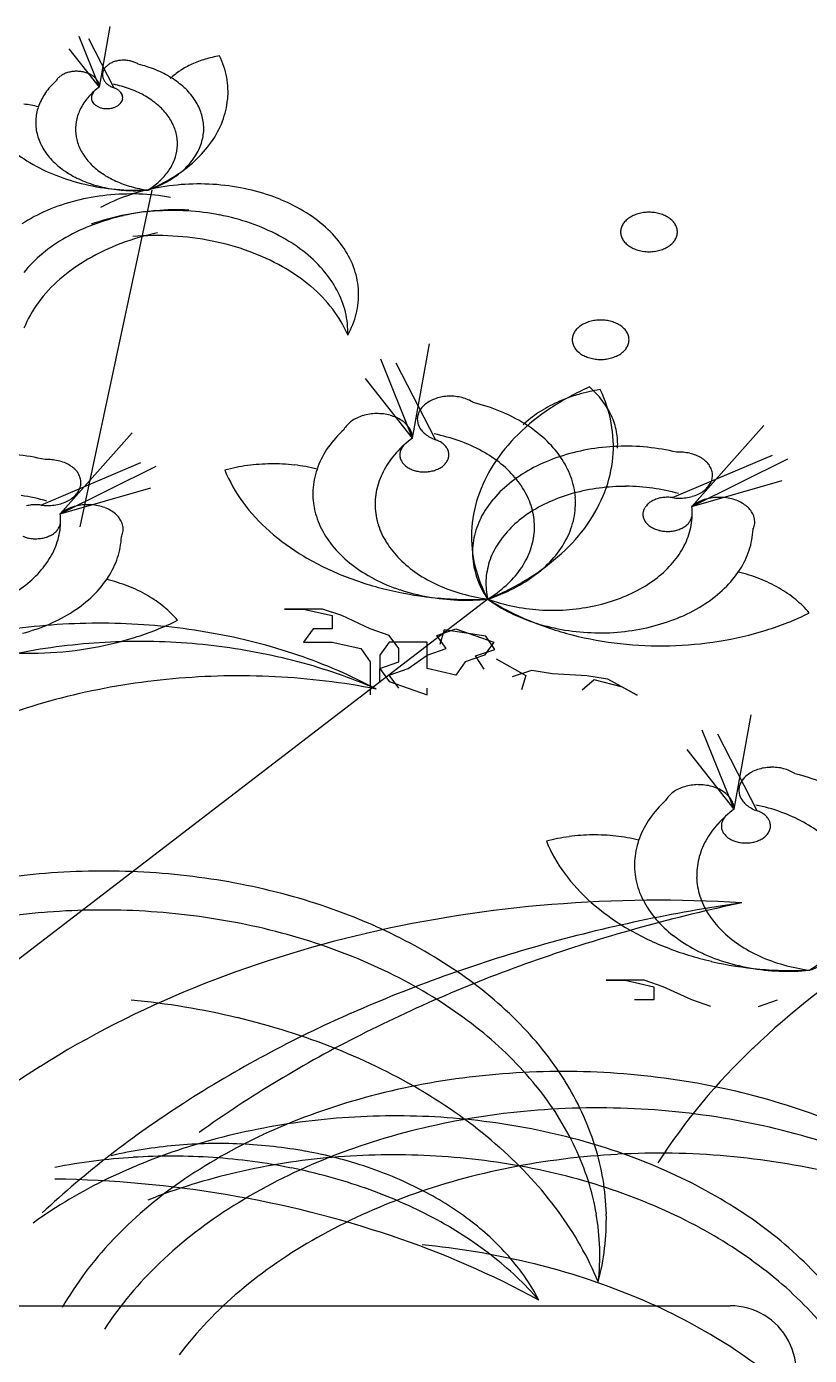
# Model space of a CAD drawing. Header units: millimetres. Extents: x 22565 to 38821, y 15578 to 26720.
# Drawn here: x 32845.7 to 32938.9, y 21821.5 to 21979.7 of the extents above; entities that cross this region are included whole.
import ezdxf

# ---------------------------------------------------------------- set-up
doc = ezdxf.new("R2010")
doc.units = ezdxf.units.MM

# ---------------------------------------------------------------- blocks, each defined once
blk = doc.blocks.new('A$C02A11870')
for p, q in [((288.17, 293.51), (289.46, 300.71)), ((288.17, 293.51), (285.75, 299.53)), ((289.91, 293.39), (286.91, 299.23)), ((288.17, 293.51), (284.58, 298.06)), ((294.41, 281.23), (285.83, 241.16)), ((325.42, 251.73), (327.44, 262.96)), ((325.42, 251.73), (321.64, 261.12)), ((328.15, 251.54), (323.46, 260.66)), ((325.42, 251.73), (319.81, 258.82)), ((358.65, 243.6), (367.22, 253.23)), ((283.5, 242.72), (292.07, 252.36)), ((281.21, 243.76), (293.09, 248.83)), ((283.5, 242.72), (294.93, 248.4)), ((356.36, 244.64), (368.24, 249.71)), ((358.65, 243.6), (370.08, 249.27)), ((283.5, 242.72), (294.27, 245.81)), ((358.65, 243.6), (369.42, 246.69)), ((334.38, 232.56), (275.97, 187.72)), ((314.72, 231.38), (310.19, 231.38)), ((310.19, 231.38), (312.46, 231.38)), ((312.46, 231.38), (315.85, 230.6)), ((316.99, 230.6), (314.72, 231.38)), ((315.85, 230.6), (315.85, 229.02)), ((320.38, 229.02), (316.99, 230.6)), ((313.59, 229.02), (312.46, 227.45)), ((315.85, 229.02), (313.59, 229.02)), ((322.65, 228.24), (320.38, 229.02)), ((323.78, 226.67), (322.65, 228.24)), ((328.31, 228.24), (330.57, 229.02)), ((329.44, 226.67), (328.31, 228.24)), ((329.2, 228.9), (328.66, 227.18)), ((334.15, 228.15), (329.2, 228.9)), ((330.57, 229.02), (335.1, 227.45)), ((335.2, 226.55), (334.15, 228.15)), ((312.46, 227.45), (315.85, 227.45)), ((315.85, 227.45), (319.25, 226.67)), ((319.25, 226.67), (320.38, 225.1)), ((322.65, 227.45), (321.51, 225.88)), ((327.17, 227.45), (322.65, 227.45)), ((323.78, 225.1), (323.78, 226.67)), ((327.17, 224.31), (327.17, 227.45)), ((327.17, 225.88), (329.44, 226.67)), ((332.9, 225.82), (335.2, 226.55)), ((335.1, 227.45), (333.97, 225.88)), ((320.38, 225.1), (320.38, 221.17)), ((321.51, 225.88), (321.51, 224.31)), ((321.51, 224.31), (323.78, 225.1)), ((324.91, 224.31), (327.17, 225.88)), ((331.7, 225.1), (330.57, 223.52)), ((333.97, 225.88), (331.7, 225.1)), ((333.96, 224.22), (332.9, 225.82)), ((335.38, 225.45), (338.9, 223.48)), ((321.51, 222.74), (321.51, 224.31)), ((321.51, 224.31), (322.65, 222.74)), ((322.65, 223.52), (324.91, 224.31)), ((323.78, 221.95), (322.65, 223.52)), ((330.57, 223.52), (327.17, 224.31)), ((337.31, 223.36), (339.61, 224.09)), ((338.9, 223.48), (338.37, 221.76)), ((339.61, 224.09), (342.09, 223.71)), ((342.09, 223.71), (346.15, 223.46)), ((346.15, 223.46), (348.62, 223.09)), ((348.62, 223.09), (352.15, 221.12)), ((322.65, 222.74), (324.91, 221.95)), ((324.91, 221.95), (327.17, 221.17)), ((327.17, 221.17), (327.17, 221.95)), ((347.03, 222.97), (345.62, 221.74)), ((350.39, 222.1), (347.03, 222.97)), ((352.15, 221.12), (350.39, 222.1)), ((363.68, 207.56), (365.71, 218.8)), ((363.68, 207.56), (359.9, 216.96)), ((366.41, 207.37), (361.73, 216.5)), ((363.68, 207.56), (358.08, 214.66)), ((352.99, 187.22), (348.46, 187.22)), ((348.46, 187.22), (350.72, 187.22)), ((350.72, 187.22), (354.12, 186.43)), ((355.25, 186.43), (352.99, 187.22)), ((354.12, 186.43), (354.12, 184.86)), ((358.65, 184.86), (355.25, 186.43)), ((354.12, 184.86), (351.85, 184.86)), ((360.91, 184.07), (358.65, 184.86)), ((366.57, 184.07), (368.83, 184.86)), ((325.48, 182.35), (325.49, 182.35)), ((151.24, 148.46), (363.21, 148.46))]:
    blk.add_line(p, q)
for centre, radius, start, end in [((290.05, 294.83), 1.55, 140.6161, 154.8117), ((290.34, 294.6), 1.92, 128.34, 140.6255), ((290.63, 294.23), 2.39, 117.7625, 128.3877), ((290.86, 293.8), 2.88, 108.4317, 117.8176), ((291, 293.4), 3.3, 99.9105, 108.4825), ((291.05, 293.14), 3.56, 91.8137, 99.9559), ((291.05, 293.09), 3.61, 83.7927, 91.8564), ((291.07, 293.26), 3.44, 75.5069, 83.8365), ((291.16, 293.61), 3.08, 66.5932, 75.5551), ((291.35, 294.04), 2.62, 56.6451, 66.6469), ((289.36, 282.15), 14.49, 67.6657, 76.3093), ((303.5, 286.74), 10.43, 114.4827, 123.2897), ((304.2, 285.21), 12.11, 106.5459, 114.519), ((304.6, 283.89), 13.49, 99.1614, 106.5791), ((293.27, 292.74), 10.22, 10.7648, 25.9343), ((288.52, 288.05), 8.28, 132.3071, 144.8632), ((284.47, 293.33), 1.74, 137.665, 151.1487), ((284.78, 293.05), 2.16, 126.0165, 137.6858), ((285.08, 292.64), 2.66, 115.9159, 126.0648), ((285.3, 292.19), 3.17, 106.932, 115.9675), ((285.43, 291.79), 3.59, 98.6608, 106.9791), ((285.47, 291.55), 3.83, 90.7454, 98.7031), ((285.47, 291.52), 3.86, 82.8596, 90.7858), ((285.5, 291.73), 3.65, 74.6802, 82.9013), ((285.6, 292.1), 3.26, 65.8606, 74.7262), ((285.81, 292.56), 2.76, 56.0125, 65.9116), ((286.09, 292.98), 2.25, 44.7196, 56.0628), ((286.41, 293.29), 1.81, 31.629, 44.7487), ((286.68, 293.45), 1.49, 16.6857, 31.5987), ((289.75, 294.96), 1.22, 170.915, 187.5188), ((289.82, 294.97), 1.29, 187.6824, 203.6742), ((289.84, 294.94), 1.31, 154.8843, 170.7564), ((290.03, 295.06), 1.52, 203.756, 218.1294), ((290.16, 284.06), 12.41, 58.1324, 67.7147), ((302.55, 288.17), 8.71, 123.2535, 133.1874), ((291.34, 285.94), 10.2, 47.2603, 58.1827), ((294, 292.9), 9.47, 354.6734, 10.6285), ((287.28, 288.92), 6.76, 144.874, 159.2388), ((293.19, 286.73), 8.45, 126.4955, 137.9348), ((288.19, 292.22), 0.993, 152.4038, 167.8458), ((288.36, 292.12), 1.19, 138.6277, 152.3491), ((286.84, 293.5), 1.33, 0.4518, 16.568), ((290.31, 295.28), 1.88, 218.1259, 230.5852), ((290.61, 295.64), 2.34, 230.5393, 241.3036), ((290.85, 296.07), 2.83, 241.2485, 250.7322), ((287.12, 280.47), 13.63, 70.2274, 78.5371), ((289.22, 291.41), 2.1, 61.3683, 70.7286), ((289.39, 291.72), 1.75, 50.817, 61.4214), ((289.61, 291.98), 1.41, 38.6122, 50.8618), ((289.82, 292.15), 1.14, 24.5009, 38.6179), ((289.97, 292.22), 0.966, 8.6988, 24.4267), ((287.72, 282.12), 11.88, 61.1629, 70.2727), ((292.69, 287.39), 8.22, 34.678, 47.2957), ((277.62, 277.65), 13.9, 76.3516, 83.6226), ((286.46, 289.24), 5.88, 159.3317, 175.1006), ((291.02, 288.34), 5.72, 151.1304, 165.9564), ((291.99, 287.8), 6.84, 137.9161, 151.0877), ((288.11, 292.24), 0.91, 167.9876, 184.3535), ((288.14, 292.24), 0.94, 184.5185, 200.531), ((288.27, 292.29), 1.08, 200.6287, 215.2047), ((288.47, 292.43), 1.33, 215.2158, 227.9311), ((288.69, 292.68), 1.65, 227.8925, 238.8792), ((288.88, 292.98), 2.01, 238.8265, 248.4622), ((289, 293.29), 2.35, 248.4114, 257.1142), ((289.06, 293.52), 2.59, 257.0688, 265.2234), ((289.11, 293.35), 2.41, 281.1336, 289.6895), ((289.22, 293.05), 2.09, 289.6398, 299.0435), ((289.4, 292.74), 1.73, 298.9904, 309.6557), ((289.61, 292.48), 1.39, 309.6119, 321.937), ((289.82, 292.31), 1.13, 321.9338, 336.1276), ((289.98, 292.25), 0.961, 336.2056, 351.9848), ((290.03, 292.24), 0.907, 352.1416, 8.5441), ((288.68, 283.84), 9.9, 50.9241, 61.2113), ((289.87, 285.29), 8.03, 39.1341, 50.9652), ((293.92, 288.24), 6.72, 20.2418, 34.6648), ((293.62, 292.96), 9.84, 338.9753, 354.5225), ((286.25, 289.28), 5.67, 175.2581, 191.4003), ((290.51, 288.48), 5.19, 166.0781, 181.8962), ((289.07, 293.62), 2.68, 265.1816, 273.1354), ((289.07, 293.56), 2.62, 273.094, 281.178), ((291.04, 286.24), 6.52, 25.555, 39.1418), ((294.72, 288.55), 5.86, 4.3445, 20.1461), ((292.24, 293.51), 11.33, 324.7285, 338.8877), ((286.73, 289.39), 6.16, 191.5387, 206.8235), ((290.58, 288.5), 5.27, 182.0497, 197.7189), ((291.92, 286.67), 5.54, 10.3509, 25.4934), ((294.9, 288.58), 5.68, 348.0537, 4.1861), ((288.81, 299.5), 17.44, 228.6026, 239.2254), ((287.75, 289.91), 7.31, 206.8804, 220.515), ((291.22, 288.72), 5.94, 197.8227, 212.2799), ((292.3, 286.75), 5.15, 354.3209, 10.2148), ((290.19, 294.96), 13.84, 312.3261, 324.7188), ((294.4, 288.7), 6.19, 332.6796, 347.9175), ((289.08, 291.04), 9.05, 220.5015, 232.3309), ((292.27, 289.39), 7.19, 212.3043, 225.0404), ((291.33, 287.1), 6.19, 324.5497, 338.6241), ((287.97, 297.39), 17.14, 301.6139, 312.3613), ((292.08, 286.79), 5.37, 338.7091, 354.1726), ((293.36, 289.24), 7.36, 319.0531, 332.6256), ((290.7, 302.63), 21.09, 239.1766, 248.5327), ((290.38, 292.72), 11.18, 232.2858, 242.5628), ((293.48, 290.59), 8.9, 225.0124, 236.0609), ((294.59, 292.21), 10.86, 236.0141, 245.6874), ((290.21, 287.89), 7.56, 312.22, 324.5411), ((290.74, 292.08), 11.25, 297.1121, 307.3429), ((292.04, 290.39), 9.12, 307.2972, 319.0683), ((291.95, 305.76), 24.46, 248.4858, 256.9611), ((291.4, 294.66), 13.37, 242.512, 251.6284), ((292.53, 308.15), 26.92, 256.9191, 264.8688), ((292.01, 296.45), 15.26, 251.5816, 259.9297), ((295.38, 293.95), 12.77, 245.6399, 254.32), ((299.57, 257.28), 24.65, 100.5373, 109.0897), ((295.81, 295.42), 14.3, 254.277, 262.3268), ((286.04, 300.49), 20.79, 292.2145, 301.6624), ((289.01, 289.21), 9.35, 301.5632, 312.255), ((289.73, 294.03), 13.45, 288.0788, 297.1628), ((299.97, 255.24), 26.73, 92.48, 100.582), ((300.01, 254.71), 27.26, 84.5255, 92.522), ((300.14, 255.84), 26.12, 76.341, 84.5681), ((291.1, 257.35), 23.34, 104.2141, 113.0833), ((291.77, 254.79), 25.98, 96.0043, 104.261), ((298.51, 260.29), 21.46, 109.0397, 118.4211), ((291.92, 253.55), 27.23, 88.0453, 96.047), ((292.23, 297.64), 16.47, 259.8877, 267.8222), ((292.64, 309.21), 27.99, 264.8302, 272.5757), ((292.26, 297.92), 16.75, 267.7826, 275.628), ((291.96, 253.96), 26.82, 80.0039, 88.0871), ((300.76, 258.32), 23.57, 67.5747, 76.3875), ((302.09, 261.49), 20.12, 57.8339, 67.6267), ((289.72, 260.54), 19.86, 113.031, 122.9098), ((296.75, 249.68), 29.13, 94.0802, 101.7397), ((297.32, 249.96), 28.94, 94.8911, 102.5841), ((296.83, 248.79), 30.02, 86.6082, 94.1152), ((297.43, 248.9), 30, 87.4162, 94.9263), ((296.89, 249.53), 29.28, 79.0105, 86.643), ((304.06, 264.59), 16.46, 46.6892, 57.887), ((353.38, 274.54), 4.04, 105.9423, 114.7864), ((353.52, 274.06), 4.54, 97.8043, 105.9874), ((353.56, 273.78), 4.82, 89.9804, 97.8451), ((353.56, 273.78), 4.82, 82.1549, 90.0196), ((353.6, 274.06), 4.54, 74.0126, 82.1957), ((353.74, 274.54), 4.04, 65.2136, 74.0577), ((295.53, 255.59), 23.01, 110.6713, 119.635), ((296.25, 251.98), 26.78, 101.7021, 109.8036), ((296.77, 252.37), 26.45, 102.546, 110.7137), ((297.33, 251.71), 27.06, 71.0022, 79.0478), ((298.42, 254.81), 23.77, 62.2706, 71.0437), ((352.03, 276.19), 1.86, 148.9878, 163.819), ((352.36, 275.99), 2.25, 135.8742, 148.9552), ((352.75, 275.62), 2.79, 124.5741, 135.9006), ((353.11, 275.1), 3.42, 114.7365, 124.6225), ((354.01, 275.1), 3.42, 55.3775, 65.2635), ((354.37, 275.62), 2.79, 44.0994, 55.4259), ((354.76, 275.99), 2.25, 31.0448, 44.1258), ((355.09, 276.19), 1.86, 16.181, 31.0122), ((293.64, 258.88), 19.22, 119.5903, 129.7007), ((301.35, 246.58), 30.23, 101.9689, 110.6212), ((294.92, 241.7), 34.13, 86.6808, 94.659), ((295, 242.57), 33.26, 78.6057, 86.7226), ((300.19, 258.15), 19.99, 52.4683, 62.3153), ((306.3, 266.95), 13.2, 33.7523, 46.7251), ((351.84, 276.25), 1.66, 163.936, 179.9195), ((351.84, 276.26), 1.66, 180.0805, 196.064), ((352.03, 276.32), 1.86, 196.181, 211.0122), ((352.36, 276.52), 2.25, 211.0448, 224.1258), ((354.76, 276.52), 2.25, 315.8742, 328.9552), ((355.09, 276.32), 1.86, 328.9878, 343.819), ((355.28, 276.25), 1.66, 0.0805, 16.064), ((355.28, 276.26), 1.66, 343.936, 359.9195), ((291.36, 261.62), 15.65, 129.6637, 141.2558), ((299.87, 250.45), 26.08, 110.5705, 120.118), ((295.57, 245.27), 30.5, 70.0494, 78.6507), ((296.98, 249.1), 26.42, 60.6335, 70.0997), ((302.43, 261.04), 16.34, 41.2422, 52.5084), ((308.3, 268.3), 10.79, 18.8956, 33.7331), ((352.75, 276.89), 2.79, 224.0994, 235.4259), ((353.11, 277.41), 3.42, 235.3775, 245.2635), ((353.38, 277.97), 4.04, 245.2136, 254.0577), ((353.52, 278.45), 4.54, 254.0126, 262.1957), ((353.56, 278.73), 4.82, 262.1549, 270.0196), ((353.56, 278.73), 4.82, 269.9804, 277.8451), ((353.6, 278.45), 4.54, 277.8043, 285.9874), ((353.74, 277.97), 4.04, 285.9423, 294.7864), ((354.01, 277.41), 3.42, 294.7365, 304.6225), ((354.37, 276.89), 2.79, 304.5741, 315.9006), ((297.55, 254.4), 21.5, 120.0646, 130.9275), ((299.24, 253.08), 21.84, 49.9374, 60.6871), ((294.77, 257.59), 17.27, 130.8859, 143.4563), ((304.71, 263.04), 13.3, 28.3382, 41.2569), ((309.55, 268.74), 9.46, 2.591, 18.7862), ((302.01, 256.35), 17.56, 37.5488, 49.9808), ((306.55, 264.04), 11.21, 13.8192, 28.2959), ((309.73, 268.78), 9.28, 346.0235, 2.421), ((292.16, 259.53), 14.01, 143.4605, 157.9097), ((304.66, 258.39), 14.21, 23.237, 37.5495), ((307.51, 264.3), 10.21, 358.2986, 13.7059), ((308.77, 269.04), 10.27, 330.5567, 345.8885), ((347.76, 261.23), 4.54, 97.8043, 105.9874), ((347.8, 260.96), 4.82, 89.9804, 97.8451), ((347.8, 260.96), 4.82, 82.1549, 90.0196), ((347.84, 261.23), 4.54, 74.0126, 82.1957), ((346.27, 263.37), 1.86, 148.9878, 163.819), ((346.6, 263.17), 2.25, 135.8742, 148.9552), ((346.99, 262.79), 2.79, 124.5741, 135.9006), ((347.35, 262.27), 3.42, 114.7365, 124.6225), ((347.62, 261.71), 4.04, 105.9423, 114.7864), ((347.98, 261.71), 4.04, 65.2136, 74.0577), ((348.25, 262.27), 3.42, 55.3775, 65.2635), ((348.61, 262.79), 2.79, 44.0994, 55.4259), ((349, 263.17), 2.25, 31.0448, 44.1258), ((349.33, 263.37), 1.86, 16.181, 31.0122), ((346.08, 263.43), 1.66, 163.936, 179.9195), ((346.08, 263.43), 1.66, 180.0805, 196.064), ((346.27, 263.49), 1.86, 196.181, 211.0122), ((346.6, 263.69), 2.25, 211.0448, 224.1258), ((349, 263.69), 2.25, 315.8742, 328.9552), ((349.33, 263.49), 1.86, 328.9878, 343.819), ((349.52, 263.43), 1.66, 0.0805, 16.064), ((349.52, 263.43), 1.66, 343.936, 359.9195), ((346.99, 264.07), 2.79, 224.0994, 235.4259), ((347.35, 264.58), 3.42, 235.3775, 245.2635), ((347.62, 265.15), 4.04, 245.2136, 254.0577), ((347.76, 265.63), 4.54, 254.0126, 262.1957), ((347.8, 265.9), 4.82, 262.1549, 270.0196), ((347.8, 265.9), 4.82, 269.9804, 277.8451), ((347.84, 265.63), 4.54, 277.8043, 285.9874), ((347.98, 265.15), 4.04, 285.9423, 294.7864), ((348.25, 264.58), 3.42, 294.7365, 304.6225), ((348.61, 264.07), 2.79, 304.5741, 315.9006), ((359.18, 229.05), 31.44, 113.8412, 123.496), ((338.82, 249.14), 11.57, 37.5168, 48.5873), ((329.64, 252.17), 4.5, 108.4317, 117.8176), ((329.85, 251.56), 5.15, 99.9105, 108.4825), ((329.92, 251.15), 5.56, 91.8137, 99.9559), ((329.93, 251.07), 5.65, 83.7927, 91.8564), ((329.96, 251.33), 5.38, 75.5069, 83.8365), ((330.11, 251.87), 4.82, 66.5932, 75.5551), ((330.4, 252.54), 4.09, 56.6451, 66.6469), ((350.47, 238.76), 18.92, 106.5459, 114.519), ((351.1, 236.69), 21.08, 99.1614, 106.5791), ((333.39, 250.52), 15.96, 10.7648, 25.9343), ((321.2, 248.65), 5.99, 90.7454, 98.7031), ((321.2, 248.62), 6.02, 82.8596, 90.7858), ((328.03, 253.95), 2.04, 154.8843, 170.7564), ((328.37, 253.79), 2.42, 140.6161, 154.8117), ((328.82, 253.42), 3, 128.34, 140.6255), ((329.28, 252.85), 3.73, 117.7625, 128.3877), ((327.29, 233.97), 22.63, 67.6657, 76.3093), ((328.54, 236.96), 19.39, 58.1324, 67.7147), ((356.03, 233.76), 25.78, 123.4484, 134.472), ((347.89, 243.38), 13.61, 123.2535, 133.1874), ((349.37, 241.14), 16.3, 114.4827, 123.2897), ((340.39, 250.34), 9.59, 24.9733, 37.5178), ((319.64, 251.44), 2.72, 137.665, 151.1487), ((320.13, 251), 3.37, 126.0165, 137.6858), ((320.59, 250.37), 4.16, 115.9159, 126.0648), ((320.94, 249.66), 4.95, 106.932, 115.9675), ((321.14, 249.03), 5.6, 98.6608, 106.9791), ((321.25, 248.94), 5.7, 74.6802, 82.9013), ((321.41, 249.52), 5.09, 65.8606, 74.7262), ((321.73, 250.23), 4.32, 56.0125, 65.9116), ((322.18, 250.89), 3.52, 44.7196, 56.0628), ((322.67, 251.37), 2.83, 31.629, 44.7487), ((327.9, 253.98), 1.91, 170.915, 187.5188), ((328.01, 254), 2.02, 187.6824, 203.6742), ((328.33, 254.14), 2.37, 203.756, 218.1294), ((330.37, 239.88), 15.94, 47.2603, 58.1827), ((334.53, 250.77), 14.79, 354.6734, 10.6285), ((341.57, 250.9), 8.28, 11.0889, 24.9241), ((325.97, 243.19), 12.93, 132.3071, 144.8632), ((333.27, 241.12), 13.2, 126.4955, 137.9348), ((323.1, 251.63), 2.33, 16.6857, 31.5987), ((323.34, 251.71), 2.08, 0.4518, 16.568), ((328.78, 254.49), 2.94, 218.1259, 230.5852), ((329.24, 255.05), 3.66, 230.5393, 241.3036), ((329.61, 255.72), 4.43, 241.2485, 250.7322), ((323.78, 231.34), 21.3, 70.2274, 78.5371), ((327.06, 248.43), 3.29, 61.3683, 70.7286), ((352.54, 237.3), 20.81, 134.4422, 147.1573), ((332.48, 242.16), 12.84, 34.678, 47.2957), ((342.13, 251.02), 7.7, 356.4756, 10.9867), ((324.03, 244.55), 10.57, 144.874, 159.2388), ((331.4, 242.8), 10.68, 137.9161, 151.0877), ((325.32, 249.73), 1.42, 167.9876, 184.3535), ((325.45, 249.7), 1.55, 152.4038, 167.8458), ((325.72, 249.56), 1.85, 138.6277, 152.3491), ((327.33, 248.93), 2.73, 50.817, 61.4214), ((327.67, 249.34), 2.2, 38.6122, 50.8618), ((328, 249.6), 1.78, 24.5009, 38.6179), ((328.24, 249.71), 1.51, 8.6988, 24.4267), ((328.33, 249.73), 1.42, 352.1416, 8.5441), ((324.72, 233.92), 18.56, 61.1629, 70.2727), ((326.23, 236.62), 15.47, 50.9241, 61.2113), ((350.41, 226.88), 23.84, 100.0696, 108.4177), ((350.76, 225.03), 25.73, 92.1772, 100.1116), ((350.79, 224.59), 26.17, 84.3714, 92.2167), ((350.92, 225.68), 25.07, 76.3381, 84.4116), ((357.17, 244.39), 5.66, 85.3051, 93.3576), ((357.19, 244.6), 5.45, 77.0955, 85.3485), ((357.31, 245.09), 4.94, 68.329, 77.1427), ((275.77, 224.8), 25.07, 76.3381, 84.4116), ((282.02, 243.51), 5.66, 85.3051, 93.3576), ((282.04, 243.72), 5.45, 77.0955, 85.3485), ((282.16, 244.22), 4.94, 68.329, 77.1427), ((282.43, 244.87), 4.23, 58.6077, 68.3817), ((282.83, 245.53), 3.47, 47.4943, 58.6623), ((308.64, 227.22), 21.43, 97.6782, 105.0134), ((308.81, 226.07), 22.59, 90.6258, 97.7079), ((308.82, 225.97), 22.69, 83.5932, 90.6544), ((308.94, 226.94), 21.72, 76.3516, 83.6226), ((325.37, 249.74), 1.47, 184.5185, 200.531), ((325.58, 249.82), 1.69, 200.6287, 215.2047), ((325.89, 250.04), 2.08, 215.2158, 227.9311), ((326.24, 250.42), 2.59, 227.8925, 238.8792), ((327.35, 250.51), 2.7, 298.9904, 309.6557), ((327.68, 250.11), 2.18, 309.6119, 321.937), ((328.01, 249.85), 1.76, 321.9338, 336.1276), ((328.25, 249.74), 1.5, 336.2056, 351.9848), ((349.48, 239.29), 17.16, 147.1793, 161.6371), ((328.08, 238.88), 12.55, 39.1341, 50.9652), ((349.46, 229.67), 20.9, 108.3709, 117.4872), ((334.4, 243.49), 10.5, 20.2418, 34.6648), ((333.95, 250.87), 15.38, 338.9753, 354.5225), ((357.58, 245.75), 4.23, 58.6077, 68.3817), ((357.98, 246.4), 3.47, 47.4943, 58.6623), ((358.45, 246.91), 2.78, 34.5833, 47.5332), ((358.87, 247.2), 2.26, 19.7176, 34.5683), ((283.3, 246.03), 2.78, 34.5833, 47.5332), ((283.72, 246.33), 2.26, 19.7176, 34.5683), ((283.99, 246.43), 1.97, 3.3374, 19.6106), ((319.71, 254.76), 17.98, 202.3756, 216.3914), ((322.75, 245.05), 9.18, 159.3317, 175.1006), ((329.88, 243.65), 8.94, 151.1304, 165.9564), ((326.53, 250.89), 3.15, 238.8265, 248.4622), ((326.72, 251.38), 3.67, 248.4114, 257.1142), ((326.81, 251.74), 4.04, 257.0688, 265.2234), ((326.82, 251.89), 4.19, 265.1816, 273.1354), ((326.83, 251.79), 4.09, 273.094, 281.178), ((326.9, 251.47), 3.76, 281.1336, 289.6895), ((327.07, 251), 3.26, 289.6398, 299.0435), ((347.87, 232.71), 17.46, 117.4365, 127.7134), ((329.9, 240.37), 10.19, 25.555, 39.1418), ((335.66, 243.97), 9.16, 4.3445, 20.1461), ((359, 247.36), 2.12, 330.9862, 346.4847), ((359.14, 247.31), 1.97, 3.3374, 19.6106), ((359.19, 247.31), 1.92, 346.6256, 3.1646), ((283.47, 246.7), 2.55, 317.2421, 330.9382), ((283.85, 246.49), 2.12, 330.9862, 346.4847), ((284.04, 246.44), 1.92, 346.6256, 3.1646), ((322.43, 245.11), 8.87, 175.2581, 191.4003), ((329.08, 243.87), 8.11, 166.0781, 181.8962), ((345.83, 235.33), 14.14, 127.6682, 139.4975), ((349.9, 225.86), 20.02, 105.5006, 114.1634), ((350.55, 223.59), 22.38, 97.5037, 105.5435), ((331.79, 251.72), 17.7, 324.7285, 338.8877), ((350.74, 222.3), 23.68, 89.7996, 97.5426), ((350.75, 222.34), 23.65, 82.087, 89.8371), ((350.95, 223.68), 22.29, 74.0643, 82.126), ((357.72, 248.61), 3.94, 295.2376, 305.4986), ((358.16, 248), 3.18, 305.4469, 317.2657), ((358.62, 247.58), 2.55, 317.2421, 330.9382), ((275.8, 222.8), 22.29, 74.0643, 82.126), ((280.57, 239.87), 3.93, 97.5828, 105.8886), ((280.6, 239.63), 4.17, 89.6392, 97.6255), ((280.61, 239.64), 4.16, 81.6798, 89.6803), ((282.02, 249.31), 5.61, 261.6801, 269.7793), ((282.02, 249.32), 5.62, 269.7366, 277.8255), ((282.07, 248.99), 5.29, 277.7811, 286.2063), ((282.25, 248.41), 4.68, 286.157, 295.292), ((282.57, 247.74), 3.94, 295.2376, 305.4986), ((286.65, 238.41), 5.38, 101.8023, 110.3538), ((283.01, 247.13), 3.18, 305.4469, 317.2657), ((286.76, 237.92), 5.88, 93.789, 101.8462), ((286.78, 237.75), 6.05, 85.9296, 93.8297), ((286.79, 237.93), 5.87, 77.9032, 85.9704), ((286.91, 238.43), 5.36, 69.375, 77.9472), ((322.96, 257.16), 22.02, 216.3958, 228.6399), ((329.19, 243.89), 8.23, 182.0497, 197.7189), ((347.58, 239.95), 15.15, 161.7394, 177.4479), ((343.76, 237.09), 11.43, 139.484, 153.1184), ((331.28, 241.04), 8.66, 10.3509, 25.4934), ((348.67, 228.58), 17.04, 114.1159, 123.7635), ((335.94, 244.01), 8.87, 348.0537, 4.1861), ((354.71, 242.44), 1.92, 136.3151, 149.6902), ((355.05, 242.11), 2.4, 124.7843, 136.3412), ((355.36, 241.66), 2.95, 114.7731, 124.8347), ((355.6, 241.16), 3.5, 105.8413, 114.8254), ((355.72, 240.75), 3.93, 97.5828, 105.8886), ((355.75, 240.51), 4.17, 89.6392, 97.6255), ((355.76, 240.52), 4.16, 81.6798, 89.6803), ((357.17, 250.19), 5.61, 261.6801, 269.7793), ((357.17, 250.2), 5.62, 269.7366, 277.8255), ((357.22, 249.87), 5.29, 277.7811, 286.2063), ((350.65, 242.76), 8.05, 350.0628, 5.9596), ((361.15, 240.66), 3.85, 119.6704, 130.3617), ((357.4, 249.29), 4.68, 286.157, 295.292), ((361.55, 239.97), 4.65, 110.3047, 119.7224), ((361.8, 239.29), 5.38, 101.8023, 110.3538), ((361.91, 238.8), 5.88, 93.789, 101.8462), ((361.93, 238.62), 6.05, 85.9296, 93.8297), ((361.94, 238.81), 5.87, 77.9032, 85.9704), ((362.05, 239.31), 5.36, 69.375, 77.9472), ((362.31, 239.99), 4.63, 59.9739, 69.4243), ((362.72, 240.68), 3.82, 49.2891, 60.0258), ((363.21, 241.25), 3.08, 36.9244, 49.3301), ((275.5, 241.88), 8.05, 350.0628, 5.9596), ((286, 239.79), 3.85, 119.6704, 130.3617), ((286.4, 239.09), 4.65, 110.3047, 119.7224), ((287.17, 239.11), 4.63, 59.9739, 69.4243), ((287.57, 239.81), 3.82, 49.2891, 60.0258), ((288.06, 240.37), 3.08, 36.9244, 49.3301), ((288.52, 240.72), 2.5, 22.6719, 36.9222), ((323.17, 245.28), 9.63, 191.5387, 206.8235), ((342.16, 237.91), 9.63, 153.1753, 168.46), ((346.95, 231.12), 13.97, 123.7166, 134.7314), ((331.88, 241.17), 8.05, 354.3209, 10.2148), ((335.17, 244.2), 9.67, 332.6796, 347.9175), ((354.26, 242.65), 1.43, 165.022, 181.3074), ((354.28, 242.65), 1.45, 181.4758, 197.6497), ((354.42, 242.6), 1.59, 149.7289, 164.8938), ((354.46, 242.72), 1.64, 197.7638, 212.6561), ((356.88, 242.81), 1.83, 319.53, 333.3831), ((357.14, 242.68), 1.54, 333.4443, 348.9853), ((363.67, 241.59), 2.5, 22.6719, 36.9222), ((363.99, 241.73), 2.15, 6.8232, 22.5882), ((364.1, 241.75), 2.04, 350.3748, 6.6661), ((281.07, 242.64), 2.81, 297.193, 307.5952), ((274.92, 242.01), 8.64, 334.7614, 349.9258), ((281.4, 242.22), 2.27, 307.5479, 319.5438), ((281.73, 241.93), 1.83, 319.53, 333.3831), ((281.99, 241.8), 1.54, 333.4443, 348.9853), ((288.8, 240.9), 2.19, 334.6803, 350.2266), ((288.84, 240.86), 2.15, 6.8232, 22.5882), ((288.95, 240.87), 2.04, 350.3748, 6.6661), ((326.43, 261.08), 27.25, 228.6026, 239.2254), ((324.77, 246.1), 11.43, 206.8804, 220.515), ((330.19, 244.23), 9.29, 197.8227, 212.2799), ((347.31, 240), 14.88, 177.6029, 193.4997), ((345.06, 233.02), 11.28, 134.7027, 147.4002), ((328.59, 253.99), 21.63, 312.3261, 324.7188), ((354.76, 242.91), 2, 212.6809, 225.7399), ((355.1, 243.26), 2.49, 225.7072, 236.9863), ((355.41, 243.73), 3.04, 236.9345, 246.7863), ((355.62, 244.22), 3.58, 246.7347, 255.5784), ((355.73, 244.61), 3.99, 255.5321, 263.7603), ((355.75, 244.81), 4.19, 263.7181, 271.6839), ((355.76, 244.75), 4.13, 271.6427, 279.6779), ((355.81, 244.46), 3.84, 279.6342, 288.0766), ((355.96, 244.01), 3.36, 288.0279, 297.246), ((356.22, 243.52), 2.81, 297.193, 307.5952), ((350.07, 242.88), 8.64, 334.7614, 349.9258), ((356.55, 243.09), 2.27, 307.5479, 319.5438), ((356.87, 241.25), 9.07, 341.5646, 357.4634), ((363.95, 241.78), 2.19, 334.6803, 350.2266), ((280.47, 243.34), 3.58, 246.7347, 255.5784), ((280.58, 243.73), 3.99, 255.5321, 263.7603), ((280.6, 243.93), 4.19, 263.7181, 271.6839), ((280.61, 243.88), 4.13, 271.6427, 279.6779), ((280.66, 243.59), 3.84, 279.6342, 288.0766), ((280.81, 243.14), 3.36, 288.0279, 297.246), ((281.72, 240.37), 9.07, 341.5646, 357.4634), ((331.84, 245.27), 11.23, 212.3043, 225.0404), ((341.42, 238.09), 8.87, 168.5984, 184.7405), ((343.41, 234.09), 9.32, 147.4231, 161.846), ((331.54, 241.22), 8.39, 338.7091, 354.1726), ((333.54, 245.05), 11.51, 319.0531, 332.6256), ((348.7, 243.54), 10.16, 321.0811, 334.6984), ((273.55, 242.66), 10.16, 321.0811, 334.6984), ((280.56, 240.78), 10.3, 326.8507, 341.4594), ((329.38, 265.97), 32.96, 239.1766, 248.5327), ((326.84, 247.86), 14.14, 220.5015, 232.3309), ((333.73, 247.16), 13.9, 225.0124, 236.0609), ((341.73, 238.14), 9.18, 184.8981, 200.6671), ((330.36, 241.7), 9.67, 324.5497, 338.6241), ((325.11, 257.79), 26.78, 301.6139, 312.3613), ((331.47, 246.85), 14.25, 307.2972, 319.0683), ((355.71, 241.65), 10.3, 326.8507, 341.4594), ((271.73, 244.13), 12.5, 309.2271, 321.0878), ((328.88, 250.48), 17.46, 232.2858, 242.5628), ((348.75, 240.38), 16.36, 193.6247, 208.5478), ((342.39, 234.44), 8.24, 161.9481, 177.6007), ((328.62, 242.94), 11.81, 312.22, 324.5411), ((346.88, 245.01), 12.5, 309.2271, 321.0878), ((353.84, 242.88), 12.54, 314.0103, 326.8296), ((359.48, 216.55), 19.8, 68.5343, 76.2683), ((269.87, 246.39), 15.42, 298.9566, 309.2678), ((278.69, 242), 12.54, 314.0103, 326.8296), ((284.33, 215.67), 19.8, 68.5343, 76.2683), ((285.25, 217.99), 17.31, 60.1088, 68.5695), ((331.33, 270.85), 38.22, 248.4858, 256.9611), ((330.48, 253.52), 20.9, 242.512, 251.6284), ((335.45, 249.69), 16.97, 236.0141, 245.6874), ((336.7, 252.41), 19.96, 245.6399, 254.32), ((343.02, 238.64), 10.57, 200.7599, 215.1249), ((342.25, 234.46), 8.1, 177.754, 193.5819), ((322.1, 262.63), 32.48, 292.2145, 301.6624), ((326.73, 245), 14.6, 301.5632, 312.255), ((329.43, 249.49), 17.58, 297.1121, 307.3429), ((345.02, 247.26), 15.42, 298.9566, 309.2678), ((360.4, 218.87), 17.31, 60.1088, 68.5695), ((276.58, 244.18), 15.57, 302.9476, 314.0423), ((286.61, 220.33), 14.6, 50.6673, 60.1458), ((332.23, 274.59), 42.07, 256.9191, 264.8688), ((331.43, 256.31), 23.84, 251.5816, 259.9297), ((331.77, 258.17), 25.73, 259.8877, 267.8222), ((332.41, 276.26), 43.74, 264.8302, 272.5757), ((331.81, 258.6), 26.17, 267.7826, 275.628), ((337.36, 254.7), 22.34, 254.277, 262.3268), ((327.86, 252.53), 21.01, 288.0788, 297.1628), ((344.99, 246.95), 17.88, 233.5828, 243.6997), ((341.64, 252.52), 21.24, 250.0059, 258.3317), ((351.54, 259.68), 32.1, 237.6608, 247.1842), ((342.56, 252.54), 21.26, 281.6027, 289.9233), ((343.51, 249.96), 18.51, 289.8779, 299.005), ((351.73, 245.05), 15.57, 302.9476, 314.0423), ((361.76, 221.21), 14.6, 50.6673, 60.1458), ((363.38, 223.18), 12.05, 39.9239, 50.6986), ((274.69, 247.06), 19.01, 293.2866, 302.9973), ((288.23, 222.3), 12.05, 39.9239, 50.6986), ((346.52, 250), 21.29, 243.6491, 252.6537), ((342.04, 254.39), 23.15, 258.2909, 266.1518), ((342.1, 255.07), 23.84, 266.1139, 273.8229), ((342.16, 254.4), 23.16, 273.7851, 281.6434), ((349.84, 247.93), 19.01, 293.2866, 302.9973), ((356.91, 262.9), 35.64, 287.2713, 296.1511), ((273.37, 250.07), 22.3, 284.6077, 293.3361), ((288.19, 152.9), 76.79, 88.1509, 96.3257), ((288.29, 154.01), 75.68, 79.9404, 88.1955), ((281.76, 262.03), 35.64, 287.2713, 296.1511), ((353.67, 264.64), 37.49, 247.1367, 255.722), ((347.38, 252.71), 24.13, 252.6075, 260.8882), ((347.86, 253.4), 24.84, 276.5296, 284.6522), ((348.52, 250.95), 22.3, 284.6077, 293.3361), ((287.72, 156.62), 73.04, 96.28, 104.7332), ((280.34, 266.49), 40.33, 279.1388, 287.3158), ((289.35, 159.65), 69.94, 71.2863, 79.9878), ((347.68, 254.41), 25.86, 260.8467, 268.7538), ((354.71, 268.62), 41.61, 255.6793, 263.6875), ((347.7, 254.66), 26.12, 268.7144, 276.5701), ((355.49, 267.37), 40.33, 279.1388, 287.3158), ((292.04, 157.62), 69.83, 99.0091, 107.312), ((279.81, 269.77), 43.64, 263.6485, 271.4053), ((279.85, 269.31), 43.19, 271.3673, 279.1788), ((292.88, 152.73), 74.79, 91.1202, 99.0511), ((292.94, 152.07), 75.45, 83.2757, 91.16), ((293.43, 155.81), 71.67, 75.1573, 83.3167), ((354.96, 270.64), 43.64, 263.6485, 271.4053), ((355, 270.19), 43.19, 271.3673, 279.1788), ((292.32, 168.24), 60.85, 61.7907, 71.3394), ((295.39, 162.98), 64.25, 66.4249, 75.2024), ((304.37, 140.08), 83.33, 95.1397, 103.4102), ((304.74, 136.65), 86.78, 87.1338, 95.1831), ((304.9, 138.57), 84.85, 79.0057, 87.1767), ((302.43, 147.92), 75.25, 103.3629, 112.2161), ((367.54, 208.68), 3.73, 117.7625, 128.3877), ((367.9, 208.01), 4.5, 108.4317, 117.8176), ((368.11, 207.39), 5.15, 99.9105, 108.4825), ((368.19, 206.98), 5.56, 91.8137, 99.9559), ((368.19, 206.9), 5.65, 83.7927, 91.8564), ((368.22, 207.17), 5.38, 75.5069, 83.8365), ((368.37, 207.71), 4.82, 66.5932, 75.5551), ((368.66, 208.38), 4.09, 56.6451, 66.6469), ((359.4, 204.87), 5.6, 98.6608, 106.9791), ((359.46, 204.49), 5.99, 90.7454, 98.7031), ((359.47, 204.45), 6.02, 82.8596, 90.7858), ((359.51, 204.77), 5.7, 74.6802, 82.9013), ((366.29, 209.79), 2.04, 154.8843, 170.7564), ((366.63, 209.62), 2.42, 140.6161, 154.8117), ((367.08, 209.25), 3, 128.34, 140.6255), ((365.55, 189.8), 22.63, 67.6657, 76.3093), ((357.91, 207.27), 2.72, 137.665, 151.1487), ((358.39, 206.83), 3.37, 126.0165, 137.6858), ((358.86, 206.2), 4.16, 115.9159, 126.0648), ((359.21, 205.49), 4.95, 106.932, 115.9675), ((359.68, 205.36), 5.09, 65.8606, 74.7262), ((360, 206.06), 4.32, 56.0125, 65.9116), ((360.45, 206.72), 3.52, 44.7196, 56.0628), ((360.94, 207.21), 2.83, 31.629, 44.7487), ((366.16, 209.81), 1.91, 170.915, 187.5188), ((366.27, 209.83), 2.02, 187.6824, 203.6742), ((366.59, 209.98), 2.37, 203.756, 218.1294), ((364.23, 199.02), 12.93, 132.3071, 144.8632), ((371.53, 196.95), 13.2, 126.4955, 137.9348), ((361.36, 207.47), 2.33, 16.6857, 31.5987), ((361.6, 207.55), 2.08, 0.4518, 16.568), ((367.04, 210.33), 2.94, 218.1259, 230.5852), ((367.5, 210.88), 3.66, 230.5393, 241.3036), ((367.87, 211.55), 4.43, 241.2485, 250.7322), ((362.05, 187.18), 21.3, 70.2274, 78.5371), ((365.32, 204.27), 3.29, 61.3683, 70.7286), ((362.99, 189.75), 18.56, 61.1629, 70.2727), ((362.3, 200.38), 10.57, 144.874, 159.2388), ((369.66, 198.64), 10.68, 137.9161, 151.0877), ((363.59, 205.56), 1.42, 167.9876, 184.3535), ((363.71, 205.53), 1.55, 152.4038, 167.8458), ((363.98, 205.39), 1.85, 138.6277, 152.3491), ((365.6, 204.76), 2.73, 50.817, 61.4214), ((365.93, 205.17), 2.2, 38.6122, 50.8618), ((366.26, 205.43), 1.78, 24.5009, 38.6179), ((366.5, 205.55), 1.51, 8.6988, 24.4267), ((366.59, 205.56), 1.42, 352.1416, 8.5441), ((364.49, 192.45), 15.47, 50.9241, 61.2113), ((346.9, 183.05), 21.43, 97.6782, 105.0134), ((347.07, 181.91), 22.59, 90.6258, 97.7079), ((347.08, 181.81), 22.69, 83.5932, 90.6544), ((347.2, 182.77), 21.72, 76.3516, 83.6226), ((361.01, 200.89), 9.18, 159.3317, 175.1006), ((363.63, 205.57), 1.47, 184.5185, 200.531), ((363.84, 205.65), 1.69, 200.6287, 215.2047), ((364.16, 205.87), 2.08, 215.2158, 227.9311), ((364.5, 206.25), 2.59, 227.8925, 238.8792), ((364.79, 206.73), 3.15, 238.8265, 248.4622), ((365.61, 206.35), 2.7, 298.9904, 309.6557), ((365.95, 205.94), 2.18, 309.6119, 321.937), ((366.27, 205.69), 1.76, 321.9338, 336.1276), ((366.51, 205.58), 1.5, 336.2056, 351.9848), ((357.97, 210.6), 17.98, 202.3756, 216.3914), ((368.14, 199.48), 8.94, 151.1304, 165.9564), ((364.99, 207.21), 3.67, 248.4114, 257.1142), ((365.07, 207.58), 4.04, 257.0688, 265.2234), ((365.09, 207.73), 4.19, 265.1816, 273.1354), ((365.1, 207.63), 4.09, 273.094, 281.178), ((365.16, 207.3), 3.76, 281.1336, 289.6895), ((365.33, 206.84), 3.26, 289.6398, 299.0435), ((360.7, 200.94), 8.87, 175.2581, 191.4003), ((367.34, 199.7), 8.11, 166.0781, 181.8962), ((288.7, 115.3), 84.9, 90.7487, 98.6428), ((288.76, 114.79), 85.4, 82.9251, 90.788), ((289.37, 119.22), 80.93, 74.8152, 82.9658), ((361.23, 213), 22.02, 216.3958, 228.6399), ((367.45, 199.73), 8.23, 182.0497, 197.7189), ((361.43, 201.11), 9.63, 191.5387, 206.8235), ((291.66, 127.43), 72.41, 66.0809, 74.86), ((354.15, 45.39), 151.31, 94.6104, 103.0744), ((391.1, 11.61), 186.69, 98.1582, 105.7287), ((404.54, 5.84), 194.71, 101.8367, 109.061), ((354.74, 39.64), 157.08, 86.4021, 94.6571), ((364.7, 216.91), 27.25, 228.6026, 239.2254), ((363.04, 201.94), 11.43, 206.8804, 220.515), ((368.46, 200.07), 9.29, 197.8227, 212.2799), ((288.26, 113.85), 81.7, 94.9271, 102.988), ((288.6, 110.7), 84.86, 87.1086, 94.9674), ((288.75, 112.55), 83, 79.1726, 87.1484), ((370.1, 201.11), 11.23, 212.3043, 225.0404), ((290.02, 118.92), 76.51, 70.7936, 79.2152), ((296.11, 137.35), 61.53, 56.3439, 66.1306), ((367.64, 221.8), 32.96, 239.1766, 248.5327), ((365.1, 203.7), 14.14, 220.5015, 232.3309), ((371.99, 202.99), 13.9, 225.0124, 236.0609), ((350.71, 59.67), 136.61, 103.0235, 112.0851), ((367.14, 206.32), 17.46, 232.2858, 242.5628), ((373.72, 205.53), 16.97, 236.0141, 245.6874), ((293.3, 128.15), 66.72, 61.6133, 70.8412), ((385.9, 29.66), 167.9, 105.6931, 113.819), ((397.47, 26.02), 173.33, 109.0313, 116.8388), ((369.6, 226.69), 38.22, 248.4858, 256.9611), ((368.74, 209.36), 20.9, 242.512, 251.6284), ((431.13, 110.71), 94.51, 122.0608, 133.6488), ((374.96, 208.25), 19.96, 245.6399, 254.32), ((365, 200.84), 14.6, 301.5632, 312.255), ((302.38, 146.68), 50.3, 45.1975, 56.3932), ((370.49, 230.43), 42.07, 256.9191, 264.8688), ((369.69, 212.15), 23.84, 251.5816, 259.9297), ((370.04, 214), 25.73, 259.8877, 267.8222), ((370.67, 232.09), 43.74, 264.8302, 272.5757), ((370.07, 214.44), 26.17, 267.7826, 275.628), ((375.62, 210.54), 22.34, 254.277, 262.3268), ((366.12, 208.37), 21.01, 288.0788, 297.1628), ((298.66, 137.98), 55.52, 51.2327, 61.6645), ((342.96, 78.47), 116.28, 112.0281, 122.1192), ((283.04, 92.32), 92.95, 76.6198, 84.5035), ((376.37, 51.01), 144.53, 113.7798, 122.7608), ((285.08, 100.66), 84.37, 68.25, 76.6607), ((309.3, 153.62), 40.5, 32.2917, 45.2274), ((386.4, 47.73), 148.96, 116.8069, 125.4451), ((305.36, 146.26), 44.87, 39.2515, 51.2766), ((289.44, 111.41), 72.77, 59.0122, 68.2956), ((417.81, 124.61), 75.26, 133.6105, 147.0991), ((331.3, 96.86), 94.51, 122.0608, 133.6488), ((342.54, 89.93), 86.36, 97.4356, 105.7983), ((343.27, 84.82), 91.52, 89.4346, 97.4792), ((343.34, 85.21), 91.13, 81.4089, 89.4766), ((311.99, 151.68), 36.31, 25.4135, 39.2599), ((315.3, 157.43), 33.38, 17.5533, 32.2659), ((344.29, 91), 85.27, 73.0191, 81.4531), ((363.16, 71.38), 120.25, 122.7214, 132.875), ((339.86, 99.15), 76.76, 105.75, 114.7976), ((295.93, 122.12), 60.24, 48.5288, 59.0595), ((347.29, 100.61), 75.2, 63.8961, 73.0682), ((323.32, 86.16), 84.9, 90.7487, 98.6428), ((323.39, 85.66), 85.4, 82.9251, 90.788), ((347.11, 83.02), 88.97, 94.9127, 103.2767), ((347.49, 79.47), 92.54, 86.8104, 94.9576), ((347.69, 81.77), 90.23, 78.5687, 86.8549), ((322.46, 91.47), 79.52, 98.6015, 106.848), ((345.06, 91.42), 80.32, 103.2277, 112.1828), ((323.99, 90.09), 80.93, 74.8152, 82.9658), ((349.28, 89.28), 82.55, 69.8238, 78.6166), ((302.39, 109.76), 58.01, 87.4066, 95.1388), ((334.75, 110.07), 64.7, 114.7441, 124.8847), ((302.47, 110.88), 56.89, 79.6109, 87.4445), ((326.28, 98.3), 72.41, 66.0809, 74.86), ((296.6, 94.83), 71.43, 93.5341, 101.0877), ((319.75, 100.2), 70.38, 106.8021, 115.7489), ((302.15, 111.95), 55.81, 95.1004, 103.0349), ((296.76, 92.97), 73.3, 86.1434, 93.5678), ((296.94, 94.98), 71.28, 78.613, 86.1772), ((322.89, 84.72), 81.7, 94.9271, 102.988), ((303.27, 115.02), 52.68, 71.4042, 79.6513), ((323.22, 81.57), 84.86, 87.1086, 94.9674), ((323.37, 83.42), 83, 79.1726, 87.1484), ((303.54, 130.69), 48.79, 36.4436, 48.5649), ((354.6, 76.17), 90.44, 93.0348, 101.2213), ((316.97, 154.08), 30.78, 9.8931, 25.3474), ((318.92, 158.64), 29.57, 1.495, 17.4429), ((354.79, 73.97), 92.65, 85.0222, 93.0778), ((355.17, 77.49), 89.1, 76.7973, 85.0657), ((340.52, 102.37), 68.47, 112.1279, 122.09), ((298.07, 100.39), 65.76, 70.6662, 78.6493), ((305.37, 121.14), 46.2, 62.4479, 71.4492), ((353.08, 83.5), 82.96, 101.1752, 109.8477), ((324.65, 89.79), 76.51, 70.7936, 79.2152), ((330.74, 108.22), 61.53, 56.3439, 66.1306), ((314.88, 110.18), 59.28, 115.6985, 125.7317), ((280.58, 26.14), 137.42, 80.4376, 89.0461), ((327.72, 120.07), 52.48, 124.8331, 136.4939), ((321.14, 92.04), 74.17, 102.9442, 111.5424), ((282.42, 36.35), 127.05, 71.4195, 80.4914), ((349.24, 93.96), 71.81, 109.796, 119.3454), ((300.77, 107.95), 57.73, 61.9986, 70.7064), ((308.87, 127.78), 38.7, 52.3643, 62.4966), ((327.92, 99.02), 66.72, 61.6133, 70.8412), ((333.75, 113.07), 55.81, 122.0339, 133.4524), ((305.09, 116), 48.6, 52.2734, 62.0419), ((313.33, 133.52), 31.43, 40.7685, 52.4078), ((310.68, 135.97), 39.9, 22.5816, 36.4397), ((319.03, 154.51), 28.67, 353.5474, 9.7476), ((319.22, 158.73), 29.26, 345.2754, 1.3336), ((337, 117.55), 50.3, 45.1975, 56.3932), ((287.98, 52.52), 109.95, 61.4887, 71.48), ((333.29, 108.84), 55.52, 51.2327, 61.6645), ((320.17, 127.21), 42.08, 136.4678, 149.977), ((343.03, 104.88), 59.25, 119.2903, 130.1468), ((317.66, 63.19), 92.95, 76.6198, 84.5035), ((326, 121.2), 44.57, 133.4149, 146.6802), ((310.5, 122.95), 39.79, 41.1491, 52.3119), ((317.85, 137.41), 25.46, 27.3895, 40.7826), ((319.71, 71.53), 84.37, 68.25, 76.6607), ((339.99, 117.13), 44.87, 39.2515, 51.2766), ((343.92, 124.49), 40.5, 32.2917, 45.2274), ((335.46, 113.8), 47.55, 130.1023, 142.6758), ((324.06, 82.28), 72.77, 59.0122, 68.2956), ((363.21, 140.6), 7.86, 325.7711, 90), ((330.55, 92.99), 60.24, 48.5288, 59.0595)]:
    blk.add_arc(centre, radius, start, end)

msp = doc.modelspace()

# ---------------------------------------------------------------- block references
msp.add_blockref('A$C02A11870', (32566.22, 21678.95))

doc.saveas('drawing.dxf')
